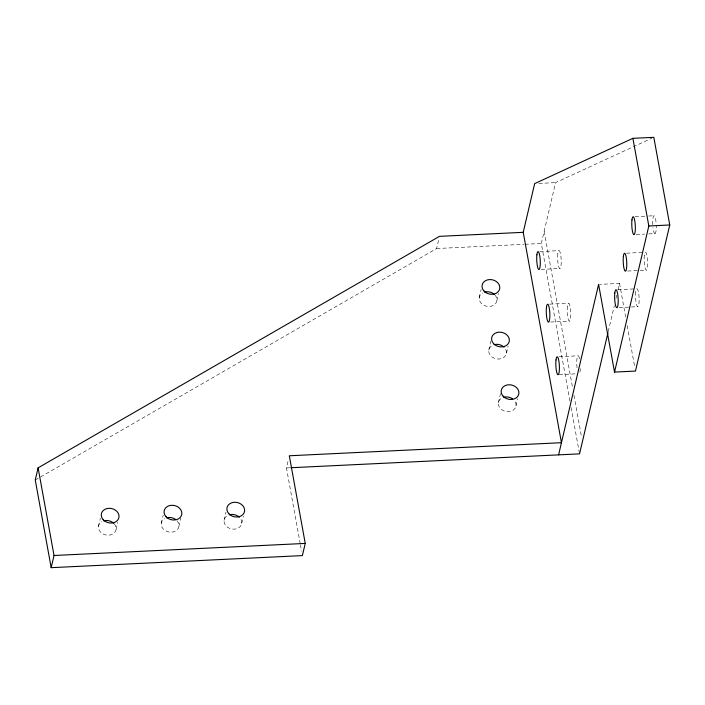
<?xml version="1.0" encoding="UTF-8"?>
<svg xmlns="http://www.w3.org/2000/svg" width="705" height="705" viewBox="0 0 705 705"><rect width="100%" height="100%" fill="white"/><g stroke="black" fill="none" stroke-linecap="round" stroke-linejoin="round"><path stroke-width="0.53" stroke-dasharray="3.52 2.64" d="M98.453 526.344L100.357 518.228M116.131 529.34L117.797 522.238M161.251 523.322L163.155 515.205M178.929 526.318L180.832 518.201M224.058 520.308L225.961 512.191M241.736 523.304L243.401 516.201M300.224 543.696L286.459 467.944L288.363 459.827M35.25 480.026L436.633 248.53L439.012 238.378M479.224 297.607L481.127 289.491M496.902 300.603L498.567 293.5M488.776 350.2L490.918 341.07M506.454 353.196L508.12 346.093M498.338 402.793L500.479 393.663M569.922 401.004L541.299 243.498L555.593 182.621L651.834 138.242M516.016 405.789L517.682 398.686M608.239 331.544L614.266 305.873M616.02 298.391L616.769 295.183M618.029 289.834L619.536 283.419L599.647 284.379M538.84 183.432L555.593 182.621M635.09 216.664L647.648 216.056M648.697 216.003L653.932 215.756M636.21 234.527L644.582 234.122M648.767 233.919L655.051 233.619A8.971 1.745 87.2 0 0 656.284 226.279M436.633 248.53L523.859 244.335M524.952 244.282L541.299 243.498M540.03 251.544L558.871 250.636M626.516 253.183L643.268 252.381M541.149 269.407L559.99 268.499M627.635 271.046L639.144 270.5M640.193 270.447L646.476 270.147M617.941 289.711L634.694 288.9M549.592 304.128L568.433 303.229M619.061 307.574L637.902 306.666M550.711 322L569.552 321.092M559.144 356.721L577.985 355.813M559.224 374.637L575.967 373.835M286.459 467.944L289.746 467.785M619.536 283.419L625.635 316.968M627.203 325.622L634.87 367.825M544.163 231.319L572.786 388.825M573.958 395.302L581.607 437.373M571.103 407.472L579.334 452.786M300.418 544.78L301.599 551.275M577.042 367.781A8.971 1.745 87.2 0 1 577.377 356.783A8.971 1.745 87.2 0 1 579.748 359.638M580.303 368.574A8.971 1.745 87.2 0 1 579.105 373.685M655.051 233.619A8.971 1.745 87.2 0 1 652.98 227.724M652.742 224.657A8.971 1.745 87.2 0 1 654.002 215.73A8.971 1.745 87.2 0 1 656.196 223.943M114.236 523.797A8.971 7.279 13.2 0 1 112.844 534.002A8.971 7.279 13.2 0 1 100.348 531.887A8.971 7.279 13.2 0 1 101.731 521.674M177.034 520.775A8.971 7.279 13.2 0 1 175.651 530.988A8.971 7.279 13.2 0 1 163.146 528.873A8.971 7.279 13.2 0 1 164.538 518.66M241.039 519.488A8.971 7.279 13.2 0 1 237.162 528.583A8.971 7.279 13.2 0 1 225.494 525.296A8.971 7.279 13.2 0 1 227.336 515.637M515.32 401.973A8.971 7.279 13.2 0 1 511.442 411.059A8.971 7.279 13.2 0 1 499.774 407.781A8.971 7.279 13.2 0 1 501.616 398.122M505.758 349.38A8.971 7.279 13.2 0 1 501.881 358.475A8.971 7.279 13.2 0 1 490.213 355.188A8.971 7.279 13.2 0 1 492.064 345.529M495.007 295.06A8.971 7.279 13.2 0 1 493.615 305.274A8.971 7.279 13.2 0 1 481.11 303.15A8.971 7.279 13.2 0 1 482.502 292.936M557.831 253.782A8.971 1.745 87.2 0 0 559.532 268.394A8.971 1.745 87.2 0 0 560.942 256.532A8.971 1.745 87.2 0 0 557.831 253.782M567.384 306.375A8.971 1.745 87.2 0 0 569.085 320.978A8.971 1.745 87.2 0 0 570.495 309.125A8.971 1.745 87.2 0 0 567.384 306.375M635.743 291.949A8.971 1.745 87.2 0 0 637.443 306.552A8.971 1.745 87.2 0 0 638.853 294.699A8.971 1.745 87.2 0 0 635.743 291.949M644.317 255.421A8.971 1.745 87.2 0 0 646.018 270.033A8.971 1.745 87.2 0 0 647.419 258.18A8.971 1.745 87.2 0 0 644.317 255.421"/><path stroke-width="1.06" d="M523.225 232.324L439.488 236.351L38.105 467.847L35.25 480.026L51.183 567.675L302.383 555.602L305.247 543.423L289.314 455.774L561.453 442.696L523.225 232.324L534.654 183.626L632.887 138.33L653.817 137.325L669.75 224.974L635.461 371.068L614.531 372.081L598.598 284.423L558.598 454.866M51.183 567.675L54.038 555.496L38.105 467.847M607.992 332.61L579.536 453.861L290.848 467.732M614.531 372.081L648.82 225.988L632.887 138.33M648.82 225.988L669.75 224.974M54.038 555.496L305.247 543.423M103.723 520.836A8.971 7.279 13.2 0 1 113.725 523.277M166.521 517.822A8.971 7.279 13.2 0 1 175.36 519.321M229.328 514.8A8.971 7.279 13.2 0 1 239.33 517.232M503.608 397.285A8.971 7.279 13.2 0 1 512.447 398.783M494.046 344.692A8.971 7.279 13.2 0 1 504.049 347.124M484.494 292.099A8.971 7.279 13.2 0 1 494.496 294.54M536.893 254.787A8.971 1.745 87.2 0 0 538.594 269.398A8.971 1.745 87.2 0 0 540.004 257.545A8.971 1.745 87.2 0 0 536.893 254.787M546.454 307.38A8.971 1.745 87.2 0 0 548.155 321.991A8.971 1.745 87.2 0 0 549.565 310.13A8.971 1.745 87.2 0 0 546.454 307.38M556.007 359.964A8.971 1.745 87.2 0 0 557.708 374.575A8.971 1.745 87.2 0 0 559.118 362.723A8.971 1.745 87.2 0 0 556.007 359.964M614.804 292.954A8.971 1.745 87.2 0 0 616.505 307.565A8.971 1.745 87.2 0 0 617.915 295.703A8.971 1.745 87.2 0 0 614.804 292.954M623.379 256.426A8.971 1.745 87.2 0 0 625.079 271.037A8.971 1.745 87.2 0 0 626.489 259.184A8.971 1.745 87.2 0 0 623.379 256.426M631.953 219.907A8.971 1.745 87.2 0 0 633.654 234.518A8.971 1.745 87.2 0 0 635.055 222.657A8.971 1.745 87.2 0 0 631.953 219.907M103.203 519.717A8.971 7.279 13.2 0 0 118.431 518.986A8.971 7.279 13.2 0 0 108.808 508.305A8.971 7.279 13.2 0 0 103.203 519.717M166.001 516.695A8.971 7.279 13.2 0 0 181.229 515.963A8.971 7.279 13.2 0 0 171.615 505.282A8.971 7.279 13.2 0 0 166.001 516.695M228.808 513.681A8.971 7.279 13.2 0 0 244.036 512.949A8.971 7.279 13.2 0 0 234.412 502.268A8.971 7.279 13.2 0 0 228.808 513.681M503.088 396.157A8.971 7.279 13.2 0 0 518.316 395.426A8.971 7.279 13.2 0 0 508.693 384.754A8.971 7.279 13.2 0 0 503.088 396.157M493.526 343.573A8.971 7.279 13.2 0 0 508.754 342.841A8.971 7.279 13.2 0 0 499.131 332.161A8.971 7.279 13.2 0 0 493.526 343.573M483.974 290.98A8.971 7.279 13.2 0 0 499.202 290.248A8.971 7.279 13.2 0 0 489.578 279.568A8.971 7.279 13.2 0 0 483.974 290.98"/></g></svg>
